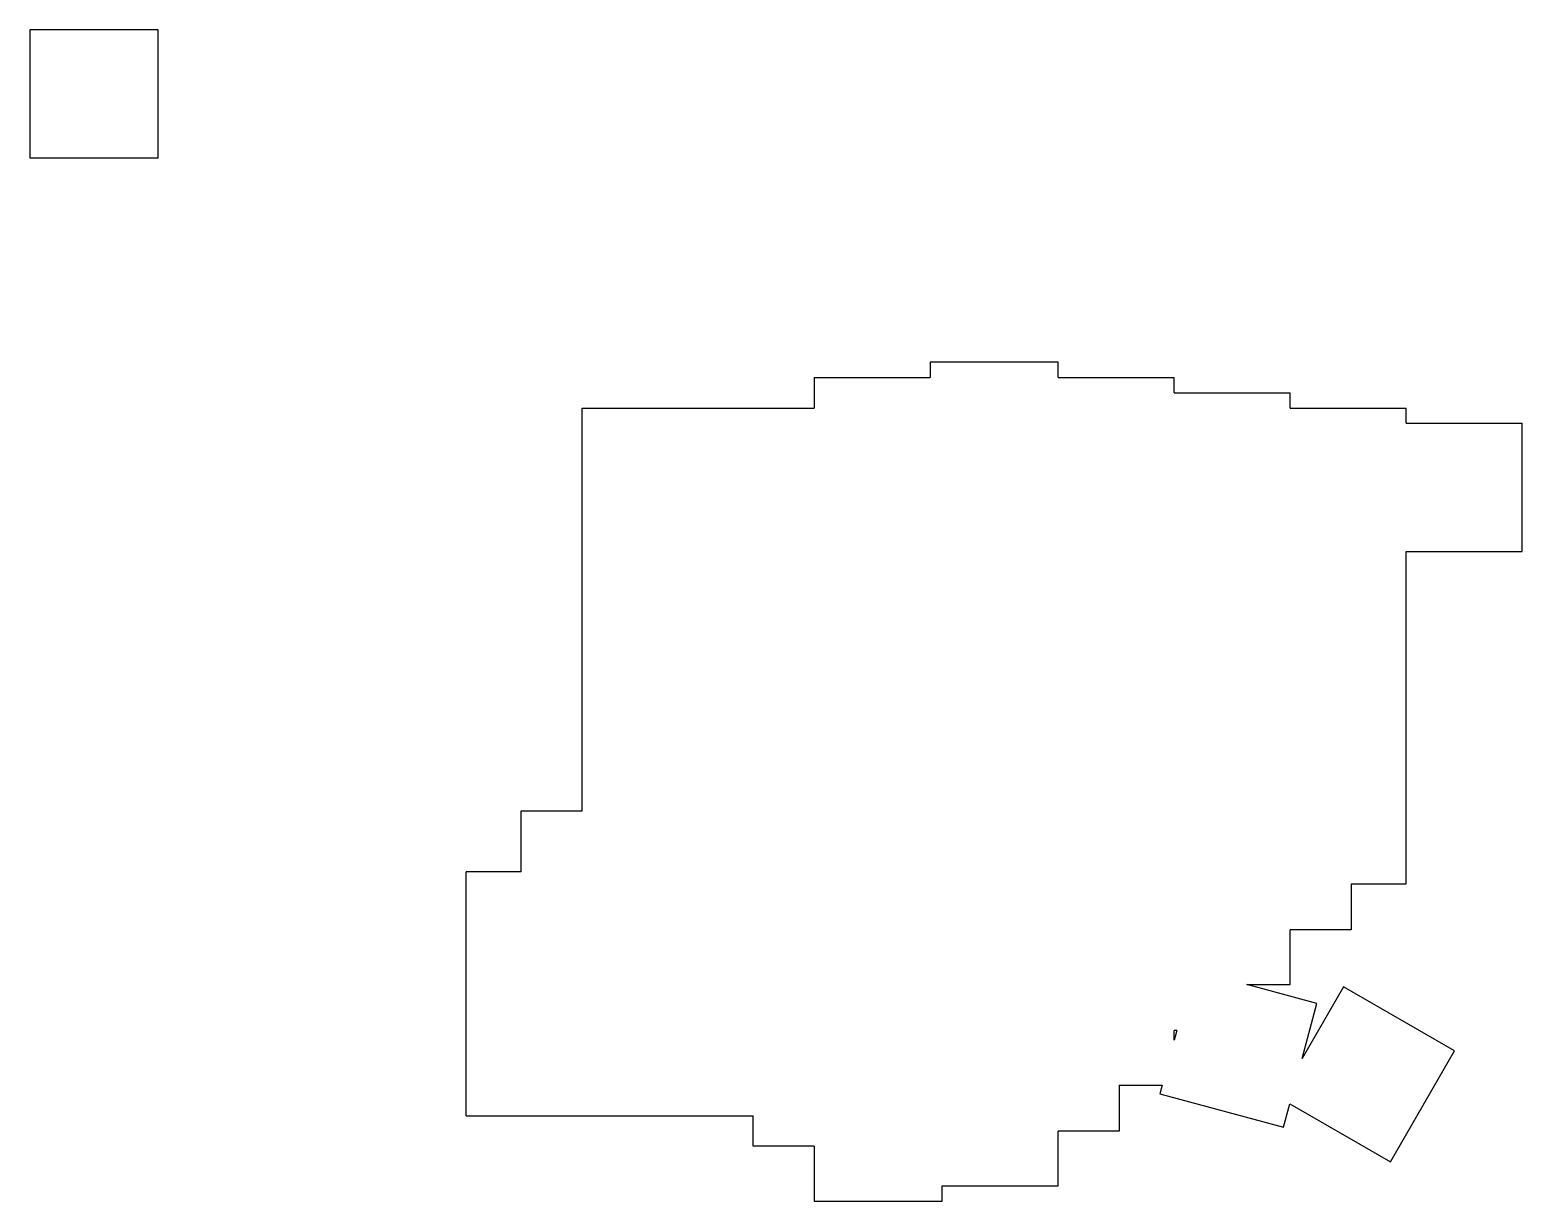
# Model space of a CAD drawing. Header units: millimetres. Extents: x 18 to 262, y -106 to 86.
import ezdxf

# ---------------------------------------------------------------- set-up
doc = ezdxf.new("R2010")
doc.units = ezdxf.units.MM

msp = doc.modelspace()

# ---------------------------------------------------------------- linework, layer by layer
for p, q in [((39, 86.5), (18, 86.5)), ((18, 86.5), (18, 65.5)), ((39, 65.5), (39, 86.5)), ((18, 65.5), (39, 65.5)), ((186.5, 32), (165.5, 32)), ((165.5, 32), (165.5, 29.5)), ((186.5, 29.5), (186.5, 32)), ((146.5, 29.5), (165.5, 29.5)), ((146.5, 29.5), (146.5, 24.5)), ((186.5, 29.5), (205.5, 29.5)), ((205.5, 27), (205.5, 29.5)), ((205.5, 27), (224.5, 27)), ((224.5, 24.5), (224.5, 27)), ((108.5, -41.5), (108.5, 24.5)), ((108.5, 24.5), (146.5, 24.5)), ((224.5, 24.5), (243.5, 24.5)), ((243.5, 22), (243.5, 24.5)), ((243.5, 22), (262.5, 22)), ((262.5, 1), (262.5, 22)), ((243.5, -53.5), (243.5, 1)), ((243.5, 1), (262.5, 1)), ((98.5, -41.5), (108.5, -41.5)), ((98.5, -51.5), (98.5, -41.5)), ((89.5, -91.5), (89.5, -51.5)), ((98.5, -51.5), (89.5, -51.5)), ((234.5, -53.5), (234.5, -61)), ((234.5, -53.5), (243.5, -53.5)), ((224.5, -70), (224.5, -61)), ((234.5, -61), (224.5, -61)), ((217.38, -70), (224.5, -70)), ((228.86, -73.08), (217.38, -70)), ((233.24, -70.34), (226.43, -82.14)), ((251.43, -80.84), (233.24, -70.34)), ((226.43, -82.14), (228.86, -73.08)), ((205.5, -79.12), (205.5, -77.5)), ((205.93, -77.5), (205.5, -77.5)), ((205.93, -77.5), (205.5, -79.12)), ((240.93, -99.03), (251.43, -80.84)), ((196.5, -86.5), (196.5, -94)), ((196.5, -86.5), (203.52, -86.5)), ((203.52, -86.5), (203.14, -87.92)), ((203.14, -87.92), (223.42, -93.36)), ((223.42, -93.36), (224.45, -89.52)), ((224.45, -89.52), (240.93, -99.03)), ((89.5, -91.5), (136.5, -91.5)), ((136.5, -96.5), (136.5, -91.5)), ((186.5, -103), (186.5, -94)), ((196.5, -94), (186.5, -94)), ((146.5, -96.5), (136.5, -96.5)), ((146.5, -96.5), (146.5, -105.5)), ((167.5, -105.5), (167.5, -103)), ((167.5, -103), (186.5, -103)), ((146.5, -105.5), (167.5, -105.5))]:
    msp.add_line(p, q)

doc.saveas('drawing.dxf')
